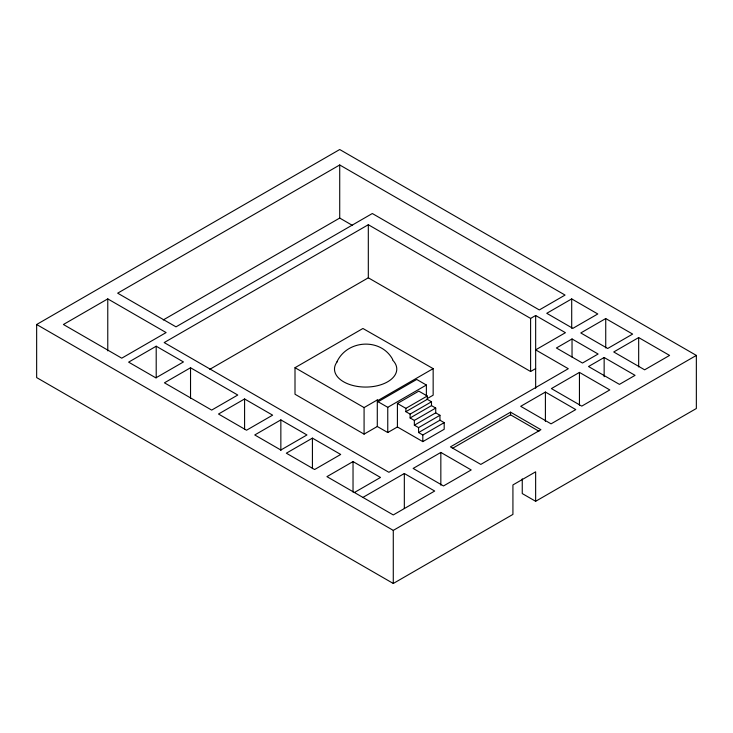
<?xml version="1.0" encoding="UTF-8"?>
<svg xmlns="http://www.w3.org/2000/svg" width="733" height="733" viewBox="0 0 733 733"><rect width="100%" height="100%" fill="white"/><g stroke="black" fill="none" stroke-linecap="round" stroke-linejoin="round"><path stroke-width="1.1" d="M336.896 361.937C347.149 339.626 380.995 337.629 392.751 359.591M535.64 501.29L535.64 471.823L512.926 484.934L512.926 514.401L393.282 583.477L36.65 377.587L36.65 324.499L339.718 149.523L696.35 355.413L696.35 408.501L535.64 501.29L522.253 493.566L522.253 478.832M107.769 298.89L63.414 324.499L121.751 358.18L166.107 332.571L107.769 298.89L107.769 350.85M339.718 164.971L117.665 293.173L176.002 326.854L372.318 213.523L539.314 309.94L565.061 295.069L339.718 164.971L339.718 218.058L163.267 319.936M156.202 346.214L128.623 362.139L155.863 377.871L183.442 361.946L156.202 346.214L156.202 377.843M368.314 224.719L164.183 342.577L388.884 472.299L568.295 368.717L535.658 349.87L565.427 332.69L535.658 315.502L530.6 318.415L368.314 224.719L368.314 277.807L530.6 371.503L535.658 368.589M190.534 367.755L164.439 382.818L211.681 410.095L237.767 395.032L190.534 367.755L190.534 398.257M209.766 369.34L368.314 277.807M439.956 420.201L439.956 415.29L418.58 427.632L418.58 432.543L439.956 420.201L444.189 422.648L444.189 429.281L422.813 441.623L397.414 426.963L387.757 432.534L377.293 426.496L364.081 434.128L295.005 394.244L295.005 367.7L362.927 328.485L433.157 368.635L433.157 395.179L427.357 398.523M244.584 398.963L218.498 414.026L246.535 430.225L272.63 415.162L244.584 398.963L244.584 429.465M280.849 419.899L254.754 434.962L280.849 450.025L306.944 434.962L280.849 419.899L280.849 450.401M295.005 367.7L364.081 407.585L377.293 399.952L378.1 400.42L433.157 368.635M312.423 438.132L286.337 453.196L314.613 469.523L340.698 454.46L312.423 438.132L312.423 468.634M378.1 400.42L378.1 401.748L416.72 379.447L426.377 385.027L426.377 395.985M571.703 298.908L546.763 313.303L572.849 328.366L597.789 313.971L571.703 298.908L571.703 328.274M378.1 401.748L387.757 407.319L426.377 385.027M397.414 426.963L397.414 403.471L418.79 391.129L427.257 396.012L427.257 399.338L405.88 411.68L405.88 408.354L427.257 396.012M410.114 414.118L431.49 401.776L431.49 405.624L410.114 417.966L410.114 414.118L405.88 411.68M414.347 420.412L435.723 408.07L435.723 412.853L414.347 425.195L414.347 420.412L410.114 417.966M354.406 492.503L380.5 477.44L353.031 461.579L326.936 476.642L393.282 514.942L434.687 491.037L404.332 473.5L362.917 497.414M605.733 318.553L580.793 332.956L607.694 348.487L632.634 334.083L605.733 318.553L605.733 347.918M572.033 338.967L556.402 347.992L582.478 363.037L598.11 354.021L572.033 338.967L572.033 357.035M418.58 432.543L422.813 434.99L444.189 422.648M604.148 357.502L588.517 366.527L619.431 384.376L635.062 375.351L604.148 357.502L604.148 376.707M638.672 337.574L613.732 351.968L644.646 369.817L669.586 355.413L638.672 337.574L638.672 366.94M440.835 452.426L413.137 468.424L443.492 485.952L471.2 469.954L440.835 452.426L440.835 485.182M510.553 412.175L450.438 446.883L480.802 464.41L540.917 429.703L510.553 412.175L510.553 414.832L452.408 448.394M545.407 392.054L520.696 406.32L551.06 423.848L575.771 409.582L545.407 392.054L545.407 421.42M579.446 372.401L551.399 388.591L581.764 406.119L609.81 389.929L579.446 372.401L579.446 405.157M36.65 324.499L393.282 530.39L696.35 355.413M339.718 218.058L352.573 225.48M510.553 414.832L538.957 431.233M427.257 399.338L431.49 401.776M431.49 405.624L435.723 408.07M435.723 412.853L439.956 415.29M397.414 403.471L405.88 408.354M414.347 425.195L418.58 427.632M535.658 315.502L535.658 388.279M530.6 318.415L530.6 371.503M422.813 434.99L422.813 441.623M404.332 473.5L404.332 508.519M393.282 530.39L393.282 583.477M387.757 407.319L387.757 432.534M377.293 399.952L377.293 426.496M364.081 407.585L364.081 434.128M353.031 461.579L353.031 492.072M392.604 360.095A31.143 17.986 0 0 1 367.26 387.042A31.143 17.986 0 0 1 337.18 361.772"/></g></svg>
